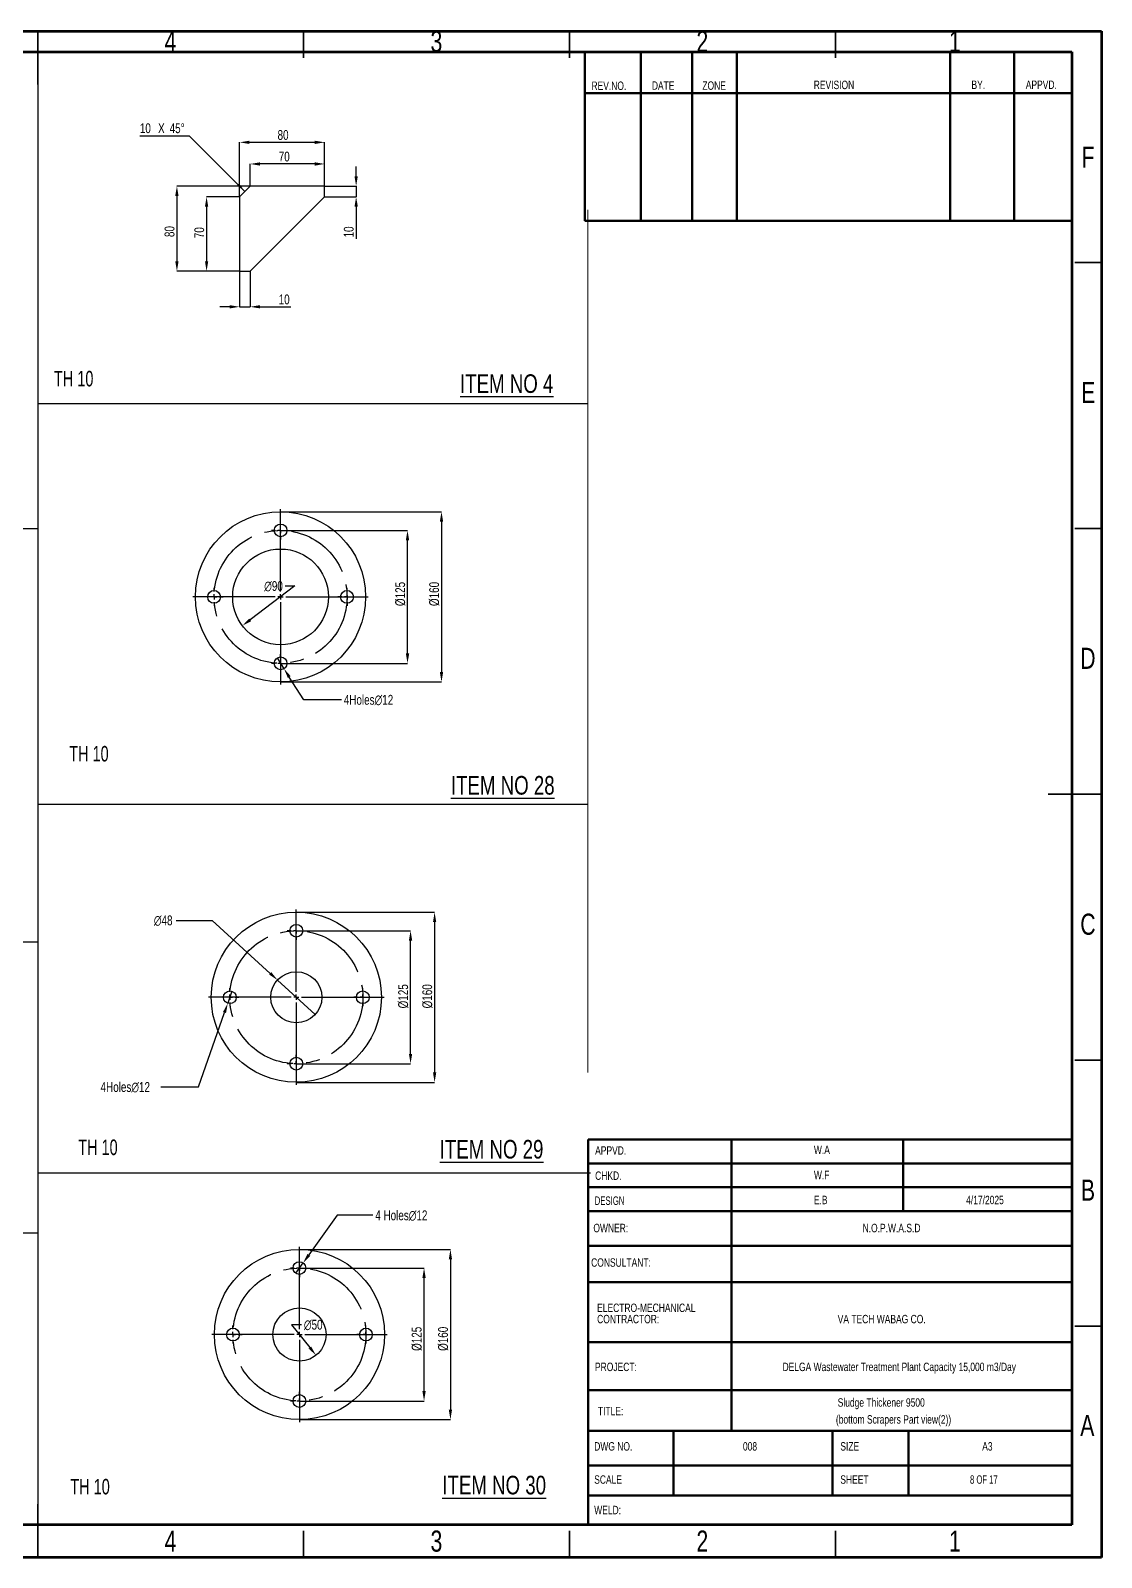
# Model space of a CAD drawing. Header units: millimetres. Extents: x 122 to 2816, y -707 to 556.
# Drawn here: x 795 to 996.3, y -312.7 to -25.5 of the extents above; entities that cross this region are included whole.
import ezdxf

# ---------------------------------------------------------------- set-up
doc = ezdxf.new("R2010")
doc.units = ezdxf.units.MM
doc.header["$PDSIZE"] = -1
doc.linetypes.add('CENTERX2', pattern=[20.32, 12.7, -2.54, 2.54, -2.54])
doc.layers.add('FORMAT', color=7, linetype='Continuous')
doc.styles.add('SLDTEXTSTYLE0', font='TXT', dxfattribs={"width": 0.7})
doc.styles.add('SLDTEXTSTYLE6', font='TXT', dxfattribs={"width": 0.687299})
doc.styles.add('SLDTEXTSTYLE7', font='TXT', dxfattribs={"width": 0.75})
doc.styles.add('SLDTEXTSTYLE8', font='TXT', dxfattribs={"width": 0.678571})
doc.dimstyles.new('SLDDIMSTYLE32', dxfattribs={"dimtxt": 1.852083, "dimasz": 1.852083, "dimexe": 0, "dimexo": 0.625, "dimgap": 0.463021, "dimtad": 1, "dimdec": 0, "dimlfac": 5, "dimrnd": 1e-09, "dimzin": 12, "dimtxsty": 'SLDTEXTSTYLE7', "dimblk1": 'NONE', "dimsah": 1, "dimcen": 0, "dimazin": 3, "dimtfac": 1, "dimtdec": 0, "dimtmove": 0, "dimatfit": 3, "dimldrblk": 'NONE', "dimfrac": 2, "dimtzin": 12})
doc.dimstyles.new('SLDDIMSTYLE43', dxfattribs={"dimtxt": 1.852083, "dimasz": 1.852083, "dimexe": 0, "dimexo": 0.625, "dimgap": 0.463021, "dimtad": 1, "dimdec": 0, "dimlfac": 5, "dimrnd": 1e-09, "dimzin": 12, "dimtxsty": 'SLDTEXTSTYLE7', "dimsah": 1, "dimcen": 0, "dimazin": 3, "dimtfac": 1, "dimtdec": 0, "dimtmove": 0, "dimatfit": 3, "dimfrac": 2, "dimtzin": 12})
doc.dimstyles.new('SLDDIMSTYLE7', dxfattribs={"dimtxt": 1.852083, "dimasz": 1.852083, "dimexe": 0, "dimexo": 0.625, "dimgap": 0.463021, "dimtad": 1, "dimdec": 0, "dimlfac": 5, "dimrnd": 1e-09, "dimzin": 12, "dimtxsty": 'SLDTEXTSTYLE7', "dimsah": 1, "dimcen": 2.5, "dimazin": 3, "dimtfac": 1, "dimtdec": 0, "dimtmove": 0, "dimatfit": 3, "dimfrac": 2, "dimtzin": 12})
doc.dimstyles.new('SLDDIMSTYLE8', dxfattribs={"dimtxt": 1.852083, "dimasz": 1.852083, "dimexe": 0, "dimexo": 0.625, "dimgap": 0.463021, "dimtad": 1, "dimdec": 0, "dimlfac": 5, "dimrnd": 1e-09, "dimzin": 12, "dimtxsty": 'SLDTEXTSTYLE7', "dimblk1": 'NONE', "dimsah": 1, "dimcen": 0, "dimazin": 3, "dimtfac": 1, "dimtdec": 0, "dimtmove": 0, "dimatfit": 3, "dimldrblk": 'NONE', "dimfrac": 2, "dimtzin": 12})
doc.dimstyles.new('SLDDIMSTYLE9', dxfattribs={"dimtxt": 1.852083, "dimasz": 1.852083, "dimexe": 0, "dimexo": 0.625, "dimgap": 0.463021, "dimtad": 1, "dimdec": 0, "dimlfac": 5, "dimrnd": 1e-09, "dimzin": 12, "dimtxsty": 'SLDTEXTSTYLE7', "dimsah": 1, "dimcen": 2.5, "dimazin": 3, "dimtfac": 1, "dimtdec": 0, "dimtmove": 0, "dimatfit": 0, "dimfrac": 2, "dimtzin": 12})

# ---------------------------------------------------------------- blocks, each defined once
blk = doc.blocks.new('SW_NOTE_0_99')
at = {"color": 0, "linetype": 'Continuous', "lineweight": 0, "char_height": 1.5875, "attachment_point": 1, "style": 'SLDTEXTSTYLE7'}
for s, insert in [('ELECTRO-MECHANICAL', (0, 2.05)), ('CONTRACTOR:', (0, -0.07))]:
    blk.add_mtext(s, dxfattribs=dict(at, insert=insert))
blk = doc.blocks.new('*D1260')
at = {"layer": 'Defpoints', "color": 0}
for p in [(834.26, -56.79), (828.06, -70.79), (834.26, -70.79)]:
    blk.add_point(p, dxfattribs=at)
at = {"layer": 'FORMAT', "color": 0, "lineweight": -2}
for p, q in [((834.2, -56.79), (828.06, -56.79)), ((828.06, -58.64), (828.06, -68.94)), ((834.2, -70.79), (828.06, -70.79))]:
    blk.add_line(p, q, dxfattribs=at)
at = {"layer": 'FORMAT', "color": 0}
for points in [[(827.76, -58.64), (828.37, -58.64), (828.06, -56.79)], [(827.76, -68.94), (828.37, -68.94), (828.06, -70.79)]]:
    blk.add_solid(points, dxfattribs=at)
at = {"layer": 'FORMAT', "color": 0, "insert": (825.75, -63.55), "char_height": 1.852, "attachment_point": 2, "rotation": 90, "style": 'SLDTEXTSTYLE7'}
blk.add_mtext('\\A1;70', dxfattribs=at)
blk = doc.blocks.new('*D1261')
at = {"layer": 'Defpoints', "color": 0}
for p in [(836.26, -50.63), (836.26, -54.79), (850.26, -54.79)]:
    blk.add_point(p, dxfattribs=at)
at = {"layer": 'FORMAT', "color": 0, "lineweight": -2}
for p, q in [((836.26, -54.73), (836.26, -50.63)), ((848.41, -50.63), (838.11, -50.63)), ((850.26, -54.73), (850.26, -50.63))]:
    blk.add_line(p, q, dxfattribs=at)
at = {"layer": 'FORMAT', "color": 0}
for points in [[(838.11, -50.32), (838.11, -50.94), (836.26, -50.63)], [(848.41, -50.32), (848.41, -50.94), (850.26, -50.63)]]:
    blk.add_solid(points, dxfattribs=at)
at = {"layer": 'FORMAT', "color": 0, "insert": (842.66, -48.31), "char_height": 1.852, "attachment_point": 2, "style": 'SLDTEXTSTYLE7'}
blk.add_mtext('\\A1;70', dxfattribs=at)
blk = doc.blocks.new('*D1262')
at = {"layer": 'Defpoints', "color": 0}
for p in [(850.26, -54.79), (850.26, -56.79), (856.18, -54.79)]:
    blk.add_point(p, dxfattribs=at)
at = {"layer": 'FORMAT', "color": 0, "lineweight": -2}
for p, q in [((856.18, -52.94), (856.18, -51.09)), ((850.32, -54.79), (856.18, -54.79)), ((850.32, -56.79), (856.18, -56.79)), ((856.18, -54.79), (856.18, -56.79)), ((856.18, -58.64), (856.18, -64.68))]:
    blk.add_line(p, q, dxfattribs=at)
at = {"layer": 'FORMAT', "color": 0}
for points in [[(855.87, -52.94), (856.49, -52.94), (856.18, -54.79)], [(855.87, -58.64), (856.49, -58.64), (856.18, -56.79)]]:
    blk.add_solid(points, dxfattribs=at)
at = {"layer": 'FORMAT', "color": 0, "insert": (853.86, -63.41), "char_height": 1.852, "attachment_point": 2, "rotation": 90, "style": 'SLDTEXTSTYLE7'}
blk.add_mtext('\\A1;10', dxfattribs=at)
blk = doc.blocks.new('*D1263')
at = {"layer": 'Defpoints', "color": 0}
for p in [(834.26, -70.79), (836.26, -70.79), (836.26, -77.49)]:
    blk.add_point(p, dxfattribs=at)
at = {"layer": 'FORMAT', "color": 0, "lineweight": -2}
for p, q in [((834.26, -70.85), (834.26, -77.49)), ((836.26, -70.85), (836.26, -77.49)), ((832.41, -77.49), (830.56, -77.49)), ((834.26, -77.49), (836.26, -77.49)), ((838.11, -77.49), (843.93, -77.49))]:
    blk.add_line(p, q, dxfattribs=at)
at = {"layer": 'FORMAT', "color": 0}
for points in [[(832.41, -77.18), (832.41, -77.79), (834.26, -77.49)], [(838.11, -77.18), (838.11, -77.79), (836.26, -77.49)]]:
    blk.add_solid(points, dxfattribs=at)
at = {"layer": 'FORMAT', "color": 0, "insert": (842.65, -75.17), "char_height": 1.852, "attachment_point": 2, "style": 'SLDTEXTSTYLE7'}
blk.add_mtext('\\A1;10', dxfattribs=at)
blk = doc.blocks.new('SW_CHAMFER_DIMENSION_3')
at = {"layer": 'FORMAT', "color": 0}
for p, q in [((9.33, 0), (0, 0)), ((19.75, -10.42), (9.33, 0))]:
    blk.add_line(p, q, dxfattribs=at)
blk.add_solid([(19.75, -10.42), (18.64, -8.91), (18.24, -9.31)], dxfattribs=at)
at = {"layer": 'FORMAT', "color": 0, "attachment_point": 1, "style": 'SLDTEXTSTYLE7'}
for s, insert, char_height in [('10', (0, 2.39), 1.852), ('X', (3.43, 2.39), 1.85), ('45°', (5.6, 2.39), 1.852)]:
    blk.add_mtext(s, dxfattribs=dict(at, insert=insert, char_height=char_height))
blk = doc.blocks.new('*D1264')
at = {"layer": 'Defpoints', "color": 0}
for p in [(836.26, -54.79), (822.48, -70.79), (834.26, -70.79)]:
    blk.add_point(p, dxfattribs=at)
at = {"layer": 'FORMAT', "color": 0, "lineweight": -2}
for p, q in [((836.2, -54.79), (822.48, -54.79)), ((822.48, -56.64), (822.48, -68.94)), ((834.2, -70.79), (822.48, -70.79))]:
    blk.add_line(p, q, dxfattribs=at)
at = {"layer": 'FORMAT', "color": 0}
for points in [[(822.17, -56.64), (822.79, -56.64), (822.48, -54.79)], [(822.17, -68.94), (822.79, -68.94), (822.48, -70.79)]]:
    blk.add_solid(points, dxfattribs=at)
at = {"layer": 'FORMAT', "color": 0, "insert": (820.16, -63.34), "char_height": 1.852, "attachment_point": 2, "rotation": 90, "style": 'SLDTEXTSTYLE7'}
blk.add_mtext('\\A1;80', dxfattribs=at)
blk = doc.blocks.new('*D1265')
at = {"layer": 'Defpoints', "color": 0}
for p in [(850.26, -46.56), (834.26, -56.79), (850.26, -54.79)]:
    blk.add_point(p, dxfattribs=at)
at = {"layer": 'FORMAT', "color": 0, "lineweight": -2}
for p, q in [((834.26, -56.73), (834.26, -46.56)), ((836.11, -46.56), (848.41, -46.56)), ((850.26, -54.73), (850.26, -46.56))]:
    blk.add_line(p, q, dxfattribs=at)
at = {"layer": 'FORMAT', "color": 0}
for points in [[(836.11, -46.26), (836.11, -46.87), (834.26, -46.56)], [(848.41, -46.26), (848.41, -46.87), (850.26, -46.56)]]:
    blk.add_solid(points, dxfattribs=at)
at = {"layer": 'FORMAT', "color": 0, "insert": (842.44, -44.25), "char_height": 1.852, "attachment_point": 2, "style": 'SLDTEXTSTYLE7'}
blk.add_mtext('\\A1;80', dxfattribs=at)
blk = doc.blocks.new('*D1272')
at = {"layer": 'Defpoints', "color": 0}
for p in [(841.97, -119.53), (865.84, -119.53), (841.97, -144.53)]:
    blk.add_point(p, dxfattribs=at)
at = {"layer": 'FORMAT', "color": 0, "lineweight": -2}
for p, q in [((842.03, -119.53), (865.84, -119.53)), ((865.84, -142.68), (865.84, -121.38)), ((842.03, -144.53), (865.84, -144.53))]:
    blk.add_line(p, q, dxfattribs=at)
at = {"layer": 'FORMAT', "color": 0}
for points in [[(865.53, -121.38), (866.15, -121.38), (865.84, -119.53)], [(865.53, -142.68), (866.15, -142.68), (865.84, -144.53)]]:
    blk.add_solid(points, dxfattribs=at)
at = {"layer": 'FORMAT', "color": 0, "insert": (863.53, -131.49), "char_height": 1.852, "attachment_point": 2, "rotation": 90, "style": 'SLDTEXTSTYLE7'}
blk.add_mtext('\\A1;%%c125', dxfattribs=at)
blk = doc.blocks.new('*D1273')
at = {"layer": 'Defpoints', "color": 0}
for p in [(841.97, -116.03), (841.97, -148.03), (872.23, -148.03)]:
    blk.add_point(p, dxfattribs=at)
at = {"layer": 'FORMAT', "color": 0, "lineweight": -2}
for p, q in [((842.03, -116.03), (872.23, -116.03)), ((872.23, -117.88), (872.23, -146.18)), ((842.03, -148.03), (872.23, -148.03))]:
    blk.add_line(p, q, dxfattribs=at)
at = {"layer": 'FORMAT', "color": 0}
for points in [[(871.92, -117.88), (872.54, -117.88), (872.23, -116.03)], [(871.92, -146.18), (872.54, -146.18), (872.23, -148.03)]]:
    blk.add_solid(points, dxfattribs=at)
at = {"layer": 'FORMAT', "color": 0, "insert": (869.91, -131.49), "char_height": 1.852, "attachment_point": 2, "rotation": 90, "style": 'SLDTEXTSTYLE7'}
blk.add_mtext('\\A1;%%c160', dxfattribs=at)
blk = doc.blocks.new('*D1274')
at = {"layer": 'Defpoints', "color": 0}
for p in [(849.14, -126.6), (834.79, -137.46)]:
    blk.add_point(p, dxfattribs=at)
at = {"layer": 'FORMAT', "color": 0, "lineweight": -2}
for p, q in [((844.67, -129.98), (836.27, -136.35)), ((842.82, -129.98), (844.67, -129.98))]:
    blk.add_line(p, q, dxfattribs=at)
at = {"layer": 'FORMAT', "color": 0}
blk.add_solid([(836.08, -136.1), (836.46, -136.59), (834.79, -137.46)], dxfattribs=at)
at = {"layer": 'FORMAT', "color": 0, "insert": (838.89, -129.06), "char_height": 1.852, "attachment_point": 1, "style": 'SLDTEXTSTYLE7'}
blk.add_mtext('\\A1;∅90', dxfattribs=at)
blk = doc.blocks.new('*D1275')
at = {"layer": 'Defpoints', "color": 0}
for p in [(841.32, -143.52), (842.61, -145.54)]:
    blk.add_point(p, dxfattribs=at)
at = {"layer": 'FORMAT', "color": 0, "lineweight": -2}
for p, q in [((841.32, -143.52), (842.61, -145.54)), ((846.32, -151.39), (843.61, -147.11)), ((853.4, -151.39), (846.32, -151.39))]:
    blk.add_line(p, q, dxfattribs=at)
at = {"layer": 'FORMAT', "color": 0}
blk.add_solid([(843.87, -146.94), (843.34, -147.27), (842.61, -145.54)], dxfattribs=at)
at = {"layer": 'FORMAT', "color": 0, "insert": (853.86, -150.46), "char_height": 1.8521, "attachment_point": 1, "style": 'SLDTEXTSTYLE7'}
blk.add_mtext('\\A1;4Holes∅12', dxfattribs=at)
blk = doc.blocks.new('_None')
blk = doc.blocks.new('SW_CENTERMARKSYMBOL_94')
at = {"layer": 'FORMAT', "color": 0}
for p, q in [((0, 1), (0, 16.5)), ((-1, 0), (-16.5, 0)), ((0, 0), (-0.5, 0)), ((0, 0), (0, 0.5)), ((0, 0), (0, -0.5)), ((0, 0), (0.5, 0)), ((1, 0), (16.5, 0)), ((0, -1), (0, -16.5))]:
    blk.add_line(p, q, dxfattribs=at)
blk = doc.blocks.new('SW_CENTERMARKSYMBOL_95')
at = {"layer": 'FORMAT', "color": 0}
for p, q in [((-1, 0), (-1.7, 0)), ((0, 0), (-0.5, 0)), ((0, 1), (0, 1.7)), ((0, 0), (0, 0.5)), ((0, 0), (0, -0.5)), ((0, 0), (0.5, 0)), ((1, 0), (1.7, 0)), ((0, -1), (0, -1.7))]:
    blk.add_line(p, q, dxfattribs=at)
blk = doc.blocks.new('SW_CENTERMARKSYMBOL_96')
at = {"layer": 'FORMAT', "color": 0}
for p, q in [((-1, 0), (-1.7, 0)), ((0, 0), (-0.5, 0)), ((0, 1), (0, 1.7)), ((0, 0), (0, 0.5)), ((0, 0), (0, -0.5)), ((0, 0), (0.5, 0)), ((1, 0), (1.7, 0)), ((0, -1), (0, -1.7))]:
    blk.add_line(p, q, dxfattribs=at)
blk = doc.blocks.new('SW_CENTERMARKSYMBOL_97')
at = {"layer": 'FORMAT', "color": 0}
for p, q in [((-1, 0), (-1.7, 0)), ((0, 0), (-0.5, 0)), ((0, 1), (0, 1.7)), ((0, 0), (0, 0.5)), ((0, 0), (0, -0.5)), ((0, 0), (0.5, 0)), ((1, 0), (1.7, 0)), ((0, -1), (0, -1.7))]:
    blk.add_line(p, q, dxfattribs=at)
blk = doc.blocks.new('SW_CENTERMARKSYMBOL_98')
at = {"layer": 'FORMAT', "color": 0}
for p, q in [((-1, 0), (-1.7, 0)), ((0, 0), (-0.5, 0)), ((0, 1), (0, 1.7)), ((0, 0), (0, 0.5)), ((0, 0), (0, -0.5)), ((0, 0), (0.5, 0)), ((1, 0), (1.7, 0)), ((0, -1), (0, -1.7))]:
    blk.add_line(p, q, dxfattribs=at)
blk = doc.blocks.new('*D1276')
at = {"layer": 'Defpoints', "color": 0}
for p in [(845.52, -258.24), (868.95, -258.24), (845.52, -283.24)]:
    blk.add_point(p, dxfattribs=at)
at = {"layer": 'FORMAT', "color": 0, "lineweight": -2}
for p, q in [((845.58, -258.24), (868.95, -258.24)), ((868.95, -281.39), (868.95, -260.09)), ((845.58, -283.24), (868.95, -283.24))]:
    blk.add_line(p, q, dxfattribs=at)
at = {"layer": 'FORMAT', "color": 0}
for points in [[(868.64, -260.09), (869.26, -260.09), (868.95, -258.24)], [(868.64, -281.39), (869.26, -281.39), (868.95, -283.24)]]:
    blk.add_solid(points, dxfattribs=at)
at = {"layer": 'FORMAT', "color": 0, "insert": (866.63, -271.55), "char_height": 1.852, "attachment_point": 2, "rotation": 90, "style": 'SLDTEXTSTYLE7'}
blk.add_mtext('\\A1;%%c125', dxfattribs=at)
blk = doc.blocks.new('*D1277')
at = {"layer": 'Defpoints', "color": 0}
for p in [(845.52, -254.74), (845.52, -286.74), (873.91, -286.74)]:
    blk.add_point(p, dxfattribs=at)
at = {"layer": 'FORMAT', "color": 0, "lineweight": -2}
for p, q in [((845.58, -254.74), (873.91, -254.74)), ((873.91, -256.59), (873.91, -284.89)), ((845.58, -286.74), (873.91, -286.74))]:
    blk.add_line(p, q, dxfattribs=at)
at = {"layer": 'FORMAT', "color": 0}
for points in [[(873.6, -256.59), (874.21, -256.59), (873.91, -254.74)], [(873.6, -284.89), (874.21, -284.89), (873.91, -286.74)]]:
    blk.add_solid(points, dxfattribs=at)
at = {"layer": 'FORMAT', "color": 0, "insert": (871.59, -271.55), "char_height": 1.852, "attachment_point": 2, "rotation": 90, "style": 'SLDTEXTSTYLE7'}
blk.add_mtext('\\A1;%%c160', dxfattribs=at)
blk = doc.blocks.new('*D1278')
at = {"layer": 'Defpoints', "color": 0}
for p in [(842.4, -266.83), (848.64, -274.65)]:
    blk.add_point(p, dxfattribs=at)
at = {"layer": 'FORMAT', "color": 0, "lineweight": -2}
for p, q in [((845.9, -268.9), (844.05, -268.9)), ((844.05, -268.9), (847.48, -273.2))]:
    blk.add_line(p, q, dxfattribs=at)
at = {"layer": 'FORMAT', "color": 0}
blk.add_solid([(847.72, -273.01), (847.24, -273.39), (848.64, -274.65)], dxfattribs=at)
at = {"layer": 'FORMAT', "color": 0, "insert": (846.36, -267.97), "char_height": 1.852, "attachment_point": 1, "style": 'SLDTEXTSTYLE7'}
blk.add_mtext('\\A1;∅50', dxfattribs=at)
blk = doc.blocks.new('*D1279')
at = {"layer": 'Defpoints', "color": 0}
for p in [(846.22, -257.27), (844.82, -259.22)]:
    blk.add_point(p, dxfattribs=at)
at = {"layer": 'FORMAT', "color": 0, "lineweight": -2}
for p, q in [((852.6, -248.32), (847.29, -255.76)), ((859.32, -248.32), (852.6, -248.32)), ((844.82, -259.22), (846.22, -257.27))]:
    blk.add_line(p, q, dxfattribs=at)
at = {"layer": 'FORMAT', "color": 0}
blk.add_solid([(847.04, -255.58), (847.54, -255.94), (846.22, -257.27)], dxfattribs=at)
at = {"layer": 'FORMAT', "color": 0, "insert": (859.78, -247.4), "char_height": 1.8521, "attachment_point": 1, "style": 'SLDTEXTSTYLE7'}
blk.add_mtext('\\A1;4 Holes∅12', dxfattribs=at)
blk = doc.blocks.new('SW_CENTERMARKSYMBOL_99')
at = {"layer": 'FORMAT', "color": 0}
for p, q in [((0, 1), (0, 16.5)), ((-1, 0), (-16.5, 0)), ((0, 0), (-0.5, 0)), ((0, 0), (0, 0.5)), ((0, 0), (0, -0.5)), ((0, 0), (0.5, 0)), ((1, 0), (16.5, 0)), ((0, -1), (0, -16.5))]:
    blk.add_line(p, q, dxfattribs=at)
blk = doc.blocks.new('SW_CENTERMARKSYMBOL_100')
at = {"layer": 'FORMAT', "color": 0}
for p, q in [((-1, 0), (-1.7, 0)), ((0, 0), (-0.5, 0)), ((0, 1), (0, 1.7)), ((0, 0), (0, 0.5)), ((0, 0), (0, -0.5)), ((0, 0), (0.5, 0)), ((1, 0), (1.7, 0)), ((0, -1), (0, -1.7))]:
    blk.add_line(p, q, dxfattribs=at)
blk = doc.blocks.new('SW_CENTERMARKSYMBOL_101')
at = {"layer": 'FORMAT', "color": 0}
for p, q in [((-1, 0), (-1.7, 0)), ((0, 0), (-0.5, 0)), ((0, 1), (0, 1.7)), ((0, 0), (0, 0.5)), ((0, 0), (0, -0.5)), ((0, 0), (0.5, 0)), ((1, 0), (1.7, 0)), ((0, -1), (0, -1.7))]:
    blk.add_line(p, q, dxfattribs=at)
blk = doc.blocks.new('SW_CENTERMARKSYMBOL_102')
at = {"layer": 'FORMAT', "color": 0}
for p, q in [((-1, 0), (-1.7, 0)), ((0, 0), (-0.5, 0)), ((0, 1), (0, 1.7)), ((0, 0), (0, 0.5)), ((0, 0), (0, -0.5)), ((0, 0), (0.5, 0)), ((1, 0), (1.7, 0)), ((0, -1), (0, -1.7))]:
    blk.add_line(p, q, dxfattribs=at)
blk = doc.blocks.new('SW_CENTERMARKSYMBOL_103')
at = {"layer": 'FORMAT', "color": 0}
for p, q in [((-1, 0), (-1.7, 0)), ((0, 0), (-0.5, 0)), ((0, 1), (0, 1.7)), ((0, 0), (0, 0.5)), ((0, 0), (0, -0.5)), ((0, 0), (0.5, 0)), ((1, 0), (1.7, 0)), ((0, -1), (0, -1.7))]:
    blk.add_line(p, q, dxfattribs=at)
blk = doc.blocks.new('*D1287')
at = {"layer": 'Defpoints', "color": 0}
for p in [(844.93, -194.82), (866.41, -194.82), (844.93, -219.82)]:
    blk.add_point(p, dxfattribs=at)
at = {"layer": 'FORMAT', "color": 0, "lineweight": -2}
for p, q in [((845, -194.82), (866.41, -194.82)), ((866.41, -217.96), (866.41, -196.67)), ((845, -219.82), (866.41, -219.82))]:
    blk.add_line(p, q, dxfattribs=at)
at = {"layer": 'FORMAT', "color": 0}
for points in [[(866.1, -196.67), (866.72, -196.67), (866.41, -194.82)], [(866.1, -217.96), (866.72, -217.96), (866.41, -219.82)]]:
    blk.add_solid(points, dxfattribs=at)
at = {"layer": 'FORMAT', "color": 0, "insert": (864.09, -207.14), "char_height": 1.852, "attachment_point": 2, "rotation": 90, "style": 'SLDTEXTSTYLE7'}
blk.add_mtext('\\A1;%%c125', dxfattribs=at)
blk = doc.blocks.new('*D1288')
at = {"layer": 'Defpoints', "color": 0}
for p in [(844.93, -191.32), (844.93, -223.32), (870.93, -223.32)]:
    blk.add_point(p, dxfattribs=at)
at = {"layer": 'FORMAT', "color": 0, "lineweight": -2}
for p, q in [((845, -191.32), (870.93, -191.32)), ((870.93, -193.17), (870.93, -221.46)), ((845, -223.32), (870.93, -223.32))]:
    blk.add_line(p, q, dxfattribs=at)
at = {"layer": 'FORMAT', "color": 0}
for points in [[(870.63, -193.17), (871.24, -193.17), (870.93, -191.32)], [(870.63, -221.46), (871.24, -221.46), (870.93, -223.32)]]:
    blk.add_solid(points, dxfattribs=at)
at = {"layer": 'FORMAT', "color": 0, "insert": (868.62, -207.14), "char_height": 1.852, "attachment_point": 2, "rotation": 90, "style": 'SLDTEXTSTYLE7'}
blk.add_mtext('\\A1;%%c160', dxfattribs=at)
blk = doc.blocks.new('*D1289')
at = {"layer": 'Defpoints', "color": 0}
for p in [(841.39, -204.08), (848.48, -210.55)]:
    blk.add_point(p, dxfattribs=at)
at = {"layer": 'FORMAT', "color": 0, "lineweight": -2}
for p, q in [((822.32, -192.87), (829.12, -192.87)), ((829.12, -192.87), (840.02, -202.83)), ((848.48, -210.55), (841.39, -204.08))]:
    blk.add_line(p, q, dxfattribs=at)
at = {"layer": 'FORMAT', "color": 0}
blk.add_solid([(840.23, -202.6), (839.82, -203.06), (841.39, -204.08)], dxfattribs=at)
at = {"layer": 'FORMAT', "color": 0, "insert": (818.15, -191.94), "char_height": 1.852, "attachment_point": 1, "style": 'SLDTEXTSTYLE7'}
blk.add_mtext('\\A1;∅48', dxfattribs=at)
blk = doc.blocks.new('*D1290')
at = {"layer": 'Defpoints', "color": 0}
for p in [(832.83, -206.18), (832.04, -208.45)]:
    blk.add_point(p, dxfattribs=at)
at = {"layer": 'FORMAT', "color": 0, "lineweight": -2}
for p, q in [((832.83, -206.18), (832.04, -208.45)), ((826.55, -224.19), (831.43, -210.2)), ((819.47, -224.19), (826.55, -224.19))]:
    blk.add_line(p, q, dxfattribs=at)
at = {"layer": 'FORMAT', "color": 0}
blk.add_solid([(831.14, -210.1), (831.72, -210.3), (832.04, -208.45)], dxfattribs=at)
at = {"layer": 'FORMAT', "color": 0, "insert": (808.13, -223.27), "char_height": 1.8521, "attachment_point": 1, "style": 'SLDTEXTSTYLE7'}
blk.add_mtext('\\A1;4Holes∅12', dxfattribs=at)
blk = doc.blocks.new('SW_CENTERMARKSYMBOL_105')
at = {"layer": 'FORMAT', "color": 0}
for p, q in [((0, 1), (0, 16.5)), ((-1, 0), (-16.5, 0)), ((0, 0), (-0.5, 0)), ((0, 0), (0, 0.5)), ((0, 0), (0, -0.5)), ((0, 0), (0.5, 0)), ((1, 0), (16.5, 0)), ((0, -1), (0, -16.5))]:
    blk.add_line(p, q, dxfattribs=at)
blk = doc.blocks.new('SW_CENTERMARKSYMBOL_106')
at = {"layer": 'FORMAT', "color": 0}
for p, q in [((-1, 0), (-1.7, 0)), ((0, 0), (-0.5, 0)), ((0, 1), (0, 1.7)), ((0, 0), (0, 0.5)), ((0, 0), (0, -0.5)), ((0, 0), (0.5, 0)), ((1, 0), (1.7, 0)), ((0, -1), (0, -1.7))]:
    blk.add_line(p, q, dxfattribs=at)
blk = doc.blocks.new('SW_CENTERMARKSYMBOL_107')
at = {"layer": 'FORMAT', "color": 0}
for p, q in [((-1, 0), (-1.7, 0)), ((0, 0), (-0.5, 0)), ((0, 1), (0, 1.7)), ((0, 0), (0, 0.5)), ((0, 0), (0, -0.5)), ((0, 0), (0.5, 0)), ((1, 0), (1.7, 0)), ((0, -1), (0, -1.7))]:
    blk.add_line(p, q, dxfattribs=at)
blk = doc.blocks.new('SW_CENTERMARKSYMBOL_108')
at = {"layer": 'FORMAT', "color": 0}
for p, q in [((-1, 0), (-1.7, 0)), ((0, 0), (-0.5, 0)), ((0, 1), (0, 1.7)), ((0, 0), (0, 0.5)), ((0, 0), (0, -0.5)), ((0, 0), (0.5, 0)), ((1, 0), (1.7, 0)), ((0, -1), (0, -1.7))]:
    blk.add_line(p, q, dxfattribs=at)
blk = doc.blocks.new('SW_CENTERMARKSYMBOL_109')
at = {"layer": 'FORMAT', "color": 0}
for p, q in [((-1, 0), (-1.7, 0)), ((0, 0), (-0.5, 0)), ((0, 1), (0, 1.7)), ((0, 0), (0, 0.5)), ((0, 0), (0, -0.5)), ((0, 0), (0.5, 0)), ((1, 0), (1.7, 0)), ((0, -1), (0, -1.7))]:
    blk.add_line(p, q, dxfattribs=at)

msp = doc.modelspace()

# ---------------------------------------------------------------- linework, layer by layer
at = {"color": 7, "linetype": 'Continuous', "lineweight": 70}
for p, q in [((596.30957, -25.659289), (996.30957, -25.659289)), ((996.30957, -25.659289), (996.30957, -312.659289)), ((601.30957, -29.525764), (990.712042, -29.525764)), ((990.712042, -29.525764), (990.712042, -306.525764)), ((990.712042, -306.525764), (601.30957, -306.525764)), ((996.30957, -312.659289), (596.30957, -312.659289))]:
    msp.add_line(p, q, dxfattribs=at)
at = {"color": 7, "linetype": 'Continuous', "lineweight": 35}
for p, q in [((796.30957, -25.658289), (796.30957, -35.660289)), ((796.30957, -30.659289), (796.30957, -25.659289)), ((846.30957, -30.659289), (846.30957, -25.659289)), ((896.30957, -30.659289), (896.30957, -25.659289)), ((946.30957, -30.659289), (946.30957, -25.659289)), ((991.30957, -69.159289), (996.30957, -69.159289)), ((991.30957, -119.159289), (996.30957, -119.159289)), ((996.31057, -169.159289), (986.30857, -169.159289)), ((991.30957, -169.159289), (996.30957, -169.159289)), ((991.30957, -219.159289), (996.30957, -219.159289)), ((991.30957, -269.159289), (996.30957, -269.159289)), ((796.30957, -312.660289), (796.30957, -302.658289)), ((796.30957, -307.659289), (796.30957, -312.659289)), ((846.30957, -307.659289), (846.30957, -312.659289)), ((896.30957, -307.659289), (896.30957, -312.659289)), ((946.30957, -307.659289), (946.30957, -312.659289))]:
    msp.add_line(p, q, dxfattribs=at)
at = {"color": 7, "linetype": 'Continuous', "lineweight": 50}
for p, q in [((899.152431, -29.525764), (899.152431, -61.348683)), ((909.728369, -29.525764), (909.728369, -61.211977)), ((919.38778, -29.525764), (919.38778, -61.348703)), ((927.745227, -29.525764), (927.745227, -61.348683)), ((967.861912, -29.525764), (967.861912, -61.348683)), ((979.898524, -29.525764), (979.898524, -61.348703)), ((990.712042, -37.341485), (899.152431, -37.341485)), ((990.712042, -61.348683), (899.152431, -61.348683)), ((899.822356, -234.060113), (899.822356, -243.060113)), ((990.712042, -234.060113), (899.822356, -234.060113)), ((926.757184, -238.560113), (926.757184, -234.060113)), ((959.048476, -247.560113), (959.048476, -234.060113)), ((990.712042, -238.560113), (899.822356, -238.560113)), ((926.757184, -243.060113), (926.757184, -238.560113)), ((899.822356, -243.060113), (899.822356, -306.525764)), ((990.712042, -243.060113), (899.822356, -243.060113)), ((926.757184, -247.560113), (926.757184, -243.060113)), ((990.712042, -247.560113), (899.822356, -247.560113)), ((926.757184, -288.833901), (926.757184, -247.560113)), ((990.712042, -254.060113), (899.822356, -254.060113)), ((990.712042, -260.897034), (899.822356, -260.897034)), ((990.712042, -272.200245), (899.822356, -272.200245)), ((990.712042, -281.229369), (899.822356, -281.229369)), ((899.822356, -288.833901), (990.712042, -288.833901)), ((915.866813, -301.025764), (915.866813, -288.833901)), ((945.749408, -301.025764), (945.749408, -288.833901)), ((960.019872, -301.025764), (960.019872, -288.833901)), ((899.822356, -295.361995), (990.712042, -295.361995)), ((899.822356, -301.025764), (990.712042, -301.025764))]:
    msp.add_line(p, q, dxfattribs=at)
at = {"color": 7, "linetype": 'Continuous', "lineweight": 25}
for p, q in [((836.259898, -54.792062), (834.259898, -56.792062)), ((834.259898, -56.792062), (834.259898, -70.792062)), ((850.259898, -54.792062), (836.259898, -54.792062)), ((836.259898, -70.792062), (850.259898, -56.792062)), ((850.259898, -56.792062), (850.259898, -54.792062)), ((834.259898, -70.792062), (836.259898, -70.792062))]:
    msp.add_line(p, q, dxfattribs=at)
at = {"color": 7, "linetype": 'Continuous', "lineweight": 18}
msp.add_line((899.762955, -59.236019), (899.762955, -221.482837), dxfattribs=at)
at = {"color": 7, "linetype": 'Continuous', "lineweight": 25}
for centre, radius in [((841.968255, -132.032154), 16), ((841.968255, -119.532154), 1.2), ((841.968255, -132.032154), 9), ((829.468255, -132.032154), 1.2), ((854.468255, -132.032154), 1.2), ((841.968255, -144.532154), 1.2), ((844.934338, -207.316209), 16), ((844.934338, -194.816209), 1.2), ((844.934338, -207.316209), 4.8), ((832.434338, -207.316209), 1.2), ((857.434338, -207.316209), 1.2), ((844.934338, -219.816209), 1.2), ((845.519535, -270.741806), 16), ((845.519535, -258.241806), 1.2), ((845.519535, -270.741806), 5), ((833.019535, -270.741806), 1.2), ((858.019535, -270.741806), 1.2), ((845.519535, -283.241806), 1.2)]:
    msp.add_circle(centre, radius, dxfattribs=at)
at = {"layer": 'FORMAT'}
for p, q in [((796.30957, -30.659289), (796.30957, -307.659289)), ((796.30957, -95.658642), (899.762955, -95.658642)), ((601.30957, -119.159289), (796.30957, -119.159289)), ((796.30957, -170.997284), (899.762955, -170.997284)), ((602.127048, -196.922198), (796.30957, -196.922198)), ((796.30957, -240.360957), (900.218522, -240.360957)), ((601.416616, -251.625415), (796.30957, -251.625415))]:
    msp.add_line(p, q, dxfattribs=at)
at = {"layer": 'FORMAT', "linetype": 'CENTERX2'}
for centre in [(841.968255, -132.032154), (844.934338, -207.316209), (845.519535, -270.741806)]:
    msp.add_circle(centre, 12.5, dxfattribs=at)

# ---------------------------------------------------------------- block references
at = {"color": 7, "linetype": 'Continuous', "lineweight": 0}
msp.add_blockref('SW_NOTE_0_99', (901.48971, -266.972909), dxfattribs=at)
at = {"layer": 'FORMAT'}
for name, p in [('SW_CHAMFER_DIMENSION_3', (815.513144, -45.374319)), ('SW_CENTERMARKSYMBOL_94', (841.968255, -132.032154)), ('SW_CENTERMARKSYMBOL_98', (841.968255, -119.532154)), ('SW_CENTERMARKSYMBOL_97', (829.468255, -132.032154)), ('SW_CENTERMARKSYMBOL_95', (854.468255, -132.032154)), ('SW_CENTERMARKSYMBOL_96', (841.968255, -144.532154)), ('SW_CENTERMARKSYMBOL_105', (844.934338, -207.316209)), ('SW_CENTERMARKSYMBOL_109', (844.934338, -194.816209)), ('SW_CENTERMARKSYMBOL_108', (832.434338, -207.316209)), ('SW_CENTERMARKSYMBOL_106', (857.434338, -207.316209)), ('SW_CENTERMARKSYMBOL_107', (844.934338, -219.816209)), ('SW_CENTERMARKSYMBOL_99', (845.519535, -270.741806)), ('SW_CENTERMARKSYMBOL_103', (845.519535, -258.241806)), ('SW_CENTERMARKSYMBOL_102', (833.019535, -270.741806)), ('SW_CENTERMARKSYMBOL_100', (858.019535, -270.741806)), ('SW_CENTERMARKSYMBOL_101', (845.519535, -283.241806))]:
    msp.add_blockref(name, p, dxfattribs=at)

# ---------------------------------------------------------------- texts
at = {"color": 7, "linetype": 'Continuous', "lineweight": 0}
for s, insert, char_height, attachment_point, style in [('4', (821.269607, -25.599135), 3.96875, 2, 'SLDTEXTSTYLE7'), ('3', (871.269607, -25.599135), 3.96875, 2, 'SLDTEXTSTYLE7'), ('2', (921.269607, -25.599135), 3.96875, 2, 'SLDTEXTSTYLE7'), ('1', (968.769607, -25.599135), 3.96875, 2, 'SLDTEXTSTYLE7'), ('REV.NO.', (900.425695, -35.123181), 1.5875, 1, 'SLDTEXTSTYLE7'), ('DATE', (911.778616, -35.093903), 1.5875, 1, 'SLDTEXTSTYLE7'), ('ZONE', (921.276942, -35.093903), 1.5875, 1, 'SLDTEXTSTYLE7'), ('REVISION', (942.217475, -34.966763), 1.5875, 1, 'SLDTEXTSTYLE7'), ('BY.', (971.870619, -34.937486), 1.5875, 1, 'SLDTEXTSTYLE7'), ('APPVD.', (982.08161, -34.937486), 1.5875, 1, 'SLDTEXTSTYLE7'), ('F', (993.76731, -47.349135), 3.96875, 2, 'SLDTEXTSTYLE7'), ('E', (993.817379, -91.599135), 3.96875, 2, 'SLDTEXTSTYLE7'), ('D', (993.762257, -141.599135), 3.96875, 2, 'SLDTEXTSTYLE7'), ('C', (993.768229, -191.599135), 3.96875, 2, 'SLDTEXTSTYLE7'), ('APPVD.', (901.114342, -235.340289), 1.5875, 1, 'SLDTEXTSTYLE7'), ('W.A', (942.247779, -235.208416), 1.5875, 1, 'SLDTEXTSTYLE7'), ('CHKD.', (901.114342, -240.073992), 1.5875, 1, 'SLDTEXTSTYLE7'), ('W.F', (942.247779, -239.94212), 1.5875, 1, 'SLDTEXTSTYLE7'), ('B', (993.780171, -241.599135), 3.96875, 2, 'SLDTEXTSTYLE7'), ('DESIGN', (901.028022, -244.775798), 1.5875, 1, 'SLDTEXTSTYLE6'), ('E.B', (942.247779, -244.643926), 1.5875, 1, 'SLDTEXTSTYLE7'), ('OWNER:', (900.782695, -249.916671), 1.5875, 1, 'SLDTEXTSTYLE7'), ('CONSULTANT:', (900.36352, -256.405251), 1.5875, 1, 'SLDTEXTSTYLE7'), ('PROJECT:', (901.0886, -276.028683), 1.5875, 1, 'SLDTEXTSTYLE7'), ('Sludge Thickener 9500', (946.718698, -282.725571), 1.5875, 1, 'SLDTEXTSTYLE7'), ('TITLE:', (901.635405, -284.348352), 1.5875, 1, 'SLDTEXTSTYLE7'), ('A', (993.649258, -285.849135), 3.96875, 2, 'SLDTEXTSTYLE7'), ('DWG NO.', (900.941058, -290.975733), 1.5875, 1, 'SLDTEXTSTYLE7'), ('SIZE', (947.216843, -290.975733), 1.5875, 1, 'SLDTEXTSTYLE7'), ('SCALE', (900.941058, -297.212082), 1.5875, 1, 'SLDTEXTSTYLE7'), ('SHEET', (947.216843, -297.212082), 1.5875, 1, 'SLDTEXTSTYLE7'), ('WELD:', (900.941058, -302.951839), 1.5875, 1, 'SLDTEXTSTYLE7'), ('4', (821.269607, -307.599135), 3.96875, 2, 'SLDTEXTSTYLE7'), ('3', (871.269607, -307.599135), 3.96875, 2, 'SLDTEXTSTYLE7'), ('2', (921.269607, -307.599135), 3.96875, 2, 'SLDTEXTSTYLE7'), ('1', (968.769607, -307.599135), 3.96875, 2, 'SLDTEXTSTYLE7')]:
    msp.add_mtext(s, dxfattribs=dict(at, insert=insert, char_height=char_height, attachment_point=attachment_point, style=style))
at = {"layer": 'FORMAT'}
for s, insert, char_height, attachment_point, style in [('TH 10', (799.362632, -89.5408), 2.9104167, 1, 'SLDTEXTSTYLE0'), ('\\LITEM NO 4', (875.709279, -90.181827), 3.5, 1, 'SLDTEXTSTYLE7'), ('TH 10', (802.227477, -160.070717), 2.9104167, 1, 'SLDTEXTSTYLE0'), ('\\LITEM NO 28', (873.996662, -165.714835), 3.5, 1, 'SLDTEXTSTYLE7'), ('TH 10', (803.923909, -234.085171), 2.9104167, 1, 'SLDTEXTSTYLE0'), ('\\LITEM NO 29', (871.887497, -234.149646), 3.5, 1, 'SLDTEXTSTYLE7'), ('4/17/2025', (970.87101, -244.643926), 1.5875, 1, 'SLDTEXTSTYLE7'), ('N.O.P.W.A.S.D', (951.400356, -249.916671), 1.5875, 1, 'SLDTEXTSTYLE7'), ('VA TECH WABAG CO.', (946.718698, -267.04318), 1.5875, 1, 'SLDTEXTSTYLE7'), ('DELGA Wastewater Treatment Plant Capacity 15,000 m3/Day', (958.294767, -276.028683), 1.5875, 2, 'SLDTEXTSTYLE7'), ('(bottom Scrapers Part view(2))', (957.218496, -285.907128), 1.5875, 2, 'SLDTEXTSTYLE7'), ('008', (928.902423, -290.975733), 1.5875, 1, 'SLDTEXTSTYLE7'), ('A3', (973.889357, -290.975733), 1.5875, 1, 'SLDTEXTSTYLE7'), ('TH 10', (802.442296, -297.889788), 2.9104167, 1, 'SLDTEXTSTYLE0'), ('\\LITEM NO 30', (872.381368, -297.298514), 3.5, 1, 'SLDTEXTSTYLE7'), ('8 OF 17', (971.598139, -297.212082), 1.5875, 1, 'SLDTEXTSTYLE8')]:
    msp.add_mtext(s, dxfattribs=dict(at, insert=insert, char_height=char_height, attachment_point=attachment_point, style=style))

# ---------------------------------------------------------------- dimensions: what is measured, and where the dimension line sits
for base, p1, p2, dimstyle, picture, middle in [((850.259898, -46.564107), (834.259898, -56.792062), (850.259898, -54.792062), 'SLDDIMSTYLE7', '*D1265', (842.439485, -46.564107)), ((836.259898, -50.630013), (850.259898, -54.792062), (836.259898, -54.792062), 'SLDDIMSTYLE7', '*D1261', (842.656719, -50.630013)), ((836.259898, -77.485717), (834.259898, -70.792062), (836.259898, -70.792062), 'SLDDIMSTYLE9', '*D1263', (842.654188, -77.485717))]:
    dim = msp.add_linear_dim(base=base, p1=p1, p2=p2, dimstyle=dimstyle, dxfattribs=at)
    dim.commit()
    dim.dimension.update_dxf_attribs({"geometry": picture, "text_midpoint": middle, "dimtype": 160})
for base, p1, p2, dimstyle, picture, middle in [((856.177216, -54.792062), (850.259898, -56.792062), (850.259898, -54.792062), 'SLDDIMSTYLE9', '*D1262', (856.177216, -63.405946)), ((822.479799, -70.792062), (836.259898, -54.792062), (834.259898, -70.792062), 'SLDDIMSTYLE7', '*D1264', (822.479799, -63.34225)), ((828.064595, -70.792062), (834.259898, -56.792062), (834.259898, -70.792062), 'SLDDIMSTYLE7', '*D1260', (828.064595, -63.54919))]:
    dim = msp.add_linear_dim(base=base, p1=p1, p2=p2, angle=90, dimstyle=dimstyle, dxfattribs=at)
    dim.commit()
    dim.dimension.update_dxf_attribs({"geometry": picture, "text_midpoint": middle, "dimtype": 160})
for base, p1, p2, picture, middle in [((872.227912, -148.032154), (841.968255, -116.032154), (841.968255, -148.032154), '*D1273', (872.227912, -131.492418)), ((865.84083, -119.532154), (841.968255, -144.532154), (841.968255, -119.532154), '*D1272', (865.84083, -131.492418)), ((870.934338, -223.316209), (844.934338, -191.316209), (844.934338, -223.316209), '*D1288', (870.934338, -207.138086)), ((866.407242, -194.816209), (844.934338, -219.816209), (844.934338, -194.816209), '*D1287', (866.407242, -207.138086)), ((873.905718, -286.741806), (845.519535, -254.741806), (845.519535, -286.741806), '*D1277', (873.905718, -271.547125)), ((868.946989, -258.241806), (845.519535, -283.241806), (845.519535, -258.241806), '*D1276', (868.946989, -271.547125))]:
    dim = msp.add_linear_dim(base=base, p1=p1, p2=p2, angle=90, text='%%c<>', dimstyle='SLDDIMSTYLE7', dxfattribs=at)
    dim.commit()
    dim.dimension.update_dxf_attribs({"geometry": picture, "text_midpoint": middle, "dimtype": 160})
for p1, p2, dimstyle, picture, middle in [((849.144149, -126.600162), (834.79236, -137.464146), 'SLDDIMSTYLE43', '*D1274', (840.623384, -129.983347)), ((848.477933, -210.553946), (841.390743, -204.078473), 'SLDDIMSTYLE8', '*D1289', (820.002896, -192.866114)), ((842.400199, -266.834155), (848.638871, -274.649458), 'SLDDIMSTYLE43', '*D1278', (848.099535, -268.898516))]:
    dim = msp.add_diameter_dim_2p(p1=p1, p2=p2, dimstyle=dimstyle, dxfattribs=at)
    dim.commit()
    dim.dimension.update_dxf_attribs({"geometry": picture, "text_midpoint": middle, "dimtype": 163})
for p1, p2, text, picture, middle in [((841.324659, -143.519344), (842.61185, -145.544964), '4Holes<>', '*D1275', (859.303625, -151.386178)), ((832.829577, -206.183167), (832.039099, -208.449252), '4Holes<>', '*D1290', (813.567064, -224.193576)), ((844.822471, -259.218587), (846.216599, -257.265025), '4 Holes<>', '*D1279', (865.917778, -248.32491))]:
    dim = msp.add_diameter_dim_2p(p1=p1, p2=p2, text=text, dimstyle='SLDDIMSTYLE32', dxfattribs=at)
    dim.commit()
    dim.dimension.update_dxf_attribs({"geometry": picture, "text_midpoint": middle, "dimtype": 163})

doc.saveas('drawing.dxf')
